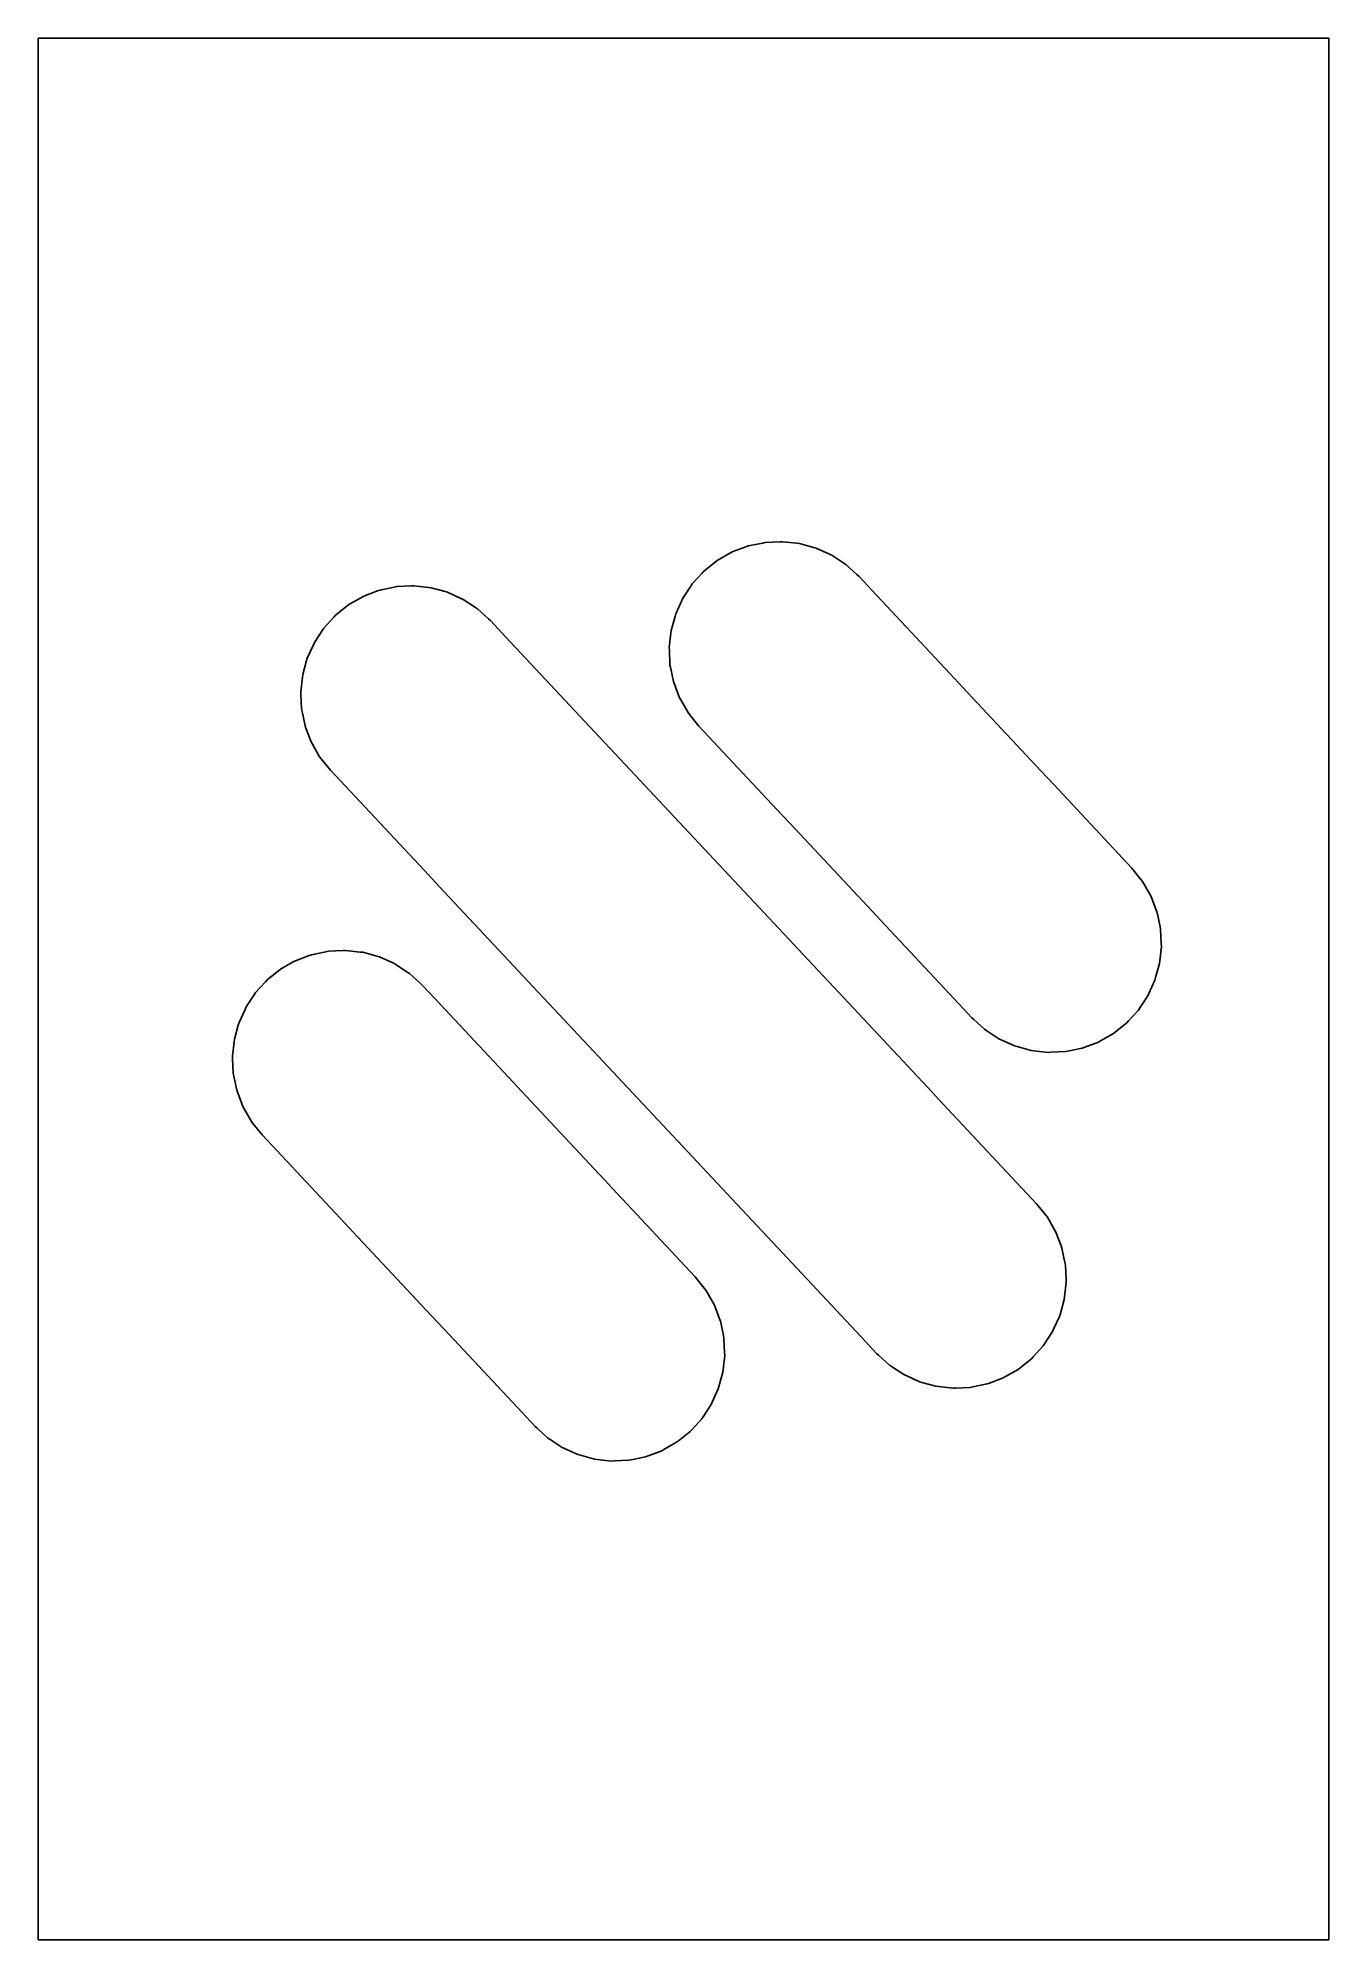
# Model space of a CAD drawing. Header units: metres. Extents: x -18.5 to 13.8, y -1.1 to 46.5.
import ezdxf

# ---------------------------------------------------------------- set-up
doc = ezdxf.new("R2010")
doc.units = ezdxf.units.M

msp = doc.modelspace()

# ---------------------------------------------------------------- linework, layer by layer
for p, q in [((-16.864, 46.5), (-18.55, 46.5)), ((-18.55, 46.5), (-18.55, 46.168)), ((-13.03, 46.5), (-16.864, 46.5)), ((-12.878, 46.5), (-13.03, 46.5)), ((-12.663, 46.5), (-12.878, 46.5)), ((-12.393, 46.5), (-12.663, 46.5)), ((-12.087, 46.5), (-12.393, 46.5)), ((-11.77, 46.5), (-12.087, 46.5)), ((-11.473, 46.5), (-11.77, 46.5)), ((-11.225, 46.5), (-11.473, 46.5)), ((-11.05, 46.5), (-11.225, 46.5)), ((-10.959, 46.5), (-11.05, 46.5)), ((-2.111, 46.5), (-10.959, 46.5)), ((10.416, 46.5), (-2.111, 46.5)), ((10.541, 46.5), (10.416, 46.5)), ((10.739, 46.5), (10.541, 46.5)), ((10.995, 46.5), (10.739, 46.5)), ((11.284, 46.5), (10.995, 46.5)), ((10.995, 46.5), (10.995, 46.5)), ((11.578, 46.5), (11.284, 46.5)), ((11.849, 46.5), (11.578, 46.5)), ((12.076, 46.5), (11.849, 46.5)), ((12.245, 46.5), (12.076, 46.5)), ((13.75, 46.5), (12.245, 46.5)), ((13.75, 42.651), (13.75, 46.5)), ((-18.55, 46.168), (-18.55, 45.727)), ((-18.55, 45.727), (-18.55, 45.687)), ((-18.55, 45.687), (-18.55, 45.603)), ((-18.55, 45.603), (-18.55, 45.477)), ((-18.55, 45.477), (-18.55, 45.316)), ((-18.55, 45.316), (-18.55, 41.954)), ((13.75, 40.223), (13.75, 42.651)), ((-18.55, 41.954), (-18.55, 41.9)), ((-18.55, 41.9), (-18.55, 41.833)), ((-18.55, 41.833), (-18.55, 40.087)), ((-18.55, 40.087), (-18.55, 40.076)), ((-18.55, 40.076), (-18.55, 40.065)), ((-18.55, 40.065), (-18.55, 40.054)), ((-18.55, 40.054), (-18.55, 40.045)), ((-18.55, 40.045), (-18.55, 40.013)), ((-18.55, 40.013), (-18.55, 39.739)), ((13.75, 6.909), (13.75, 40.223)), ((-18.55, 39.739), (-18.55, 39.68)), ((-18.55, 39.68), (-18.55, 39.514)), ((-18.55, 39.514), (-18.55, 5.899)), ((-0.419, 33.862), (-0.778, 33.789)), ((-0.356, 33.875), (-0.419, 33.862)), ((0.009, 33.892), (-0.356, 33.875)), ((0.073, 33.895), (0.009, 33.892)), ((0.437, 33.854), (0.073, 33.895)), ((0.501, 33.847), (0.437, 33.854)), ((0.854, 33.75), (0.501, 33.847)), ((-1.605, 33.384), (-1.891, 33.156)), ((-1.555, 33.425), (-1.605, 33.384)), ((-1.237, 33.605), (-1.555, 33.425)), ((-1.181, 33.637), (-1.237, 33.605)), ((-0.838, 33.766), (-1.181, 33.637)), ((-0.778, 33.789), (-0.838, 33.766)), ((0.916, 33.733), (0.854, 33.75)), ((1.249, 33.582), (0.916, 33.733)), ((1.308, 33.555), (1.249, 33.582)), ((1.613, 33.354), (1.308, 33.555)), ((1.667, 33.318), (1.613, 33.354)), ((-1.934, 33.108), (-2.181, 32.838)), ((-1.891, 33.156), (-1.934, 33.108)), ((1.937, 33.072), (1.667, 33.318)), ((1.985, 33.028), (1.937, 33.072)), ((2.31, 32.681), (1.985, 33.028)), ((-10.772, 32.32), (-10.454, 32.501)), ((-10.454, 32.501), (-10.398, 32.533)), ((-10.398, 32.533), (-10.056, 32.661)), ((-10.056, 32.661), (-9.995, 32.684)), ((-9.995, 32.684), (-9.637, 32.758)), ((-9.637, 32.758), (-9.574, 32.771)), ((-9.574, 32.771), (-9.209, 32.787)), ((-9.209, 32.787), (-9.144, 32.79)), ((-9.144, 32.79), (-8.781, 32.75)), ((-8.781, 32.75), (-8.717, 32.742)), ((-8.717, 32.742), (-8.364, 32.645)), ((-8.364, 32.645), (-8.302, 32.628)), ((-8.302, 32.628), (-7.969, 32.477)), ((-7.969, 32.477), (-7.91, 32.451)), ((-7.91, 32.451), (-7.605, 32.249)), ((-2.444, 32.42), (-2.595, 32.087)), ((-2.418, 32.479), (-2.444, 32.42)), ((-2.216, 32.784), (-2.418, 32.479)), ((-2.181, 32.838), (-2.216, 32.784)), ((4.263, 30.595), (2.31, 32.681)), ((-11.398, 31.734), (-11.152, 32.004)), ((-11.152, 32.004), (-11.108, 32.052)), ((-11.108, 32.052), (-10.823, 32.28)), ((-10.823, 32.28), (-10.772, 32.32)), ((-7.605, 32.249), (-7.551, 32.214)), ((-7.551, 32.214), (-7.281, 31.967)), ((-7.281, 31.967), (-7.233, 31.924)), ((-7.233, 31.924), (-6.843, 31.507)), ((-2.612, 32.025), (-2.709, 31.672)), ((-2.595, 32.087), (-2.612, 32.025)), ((-11.635, 31.375), (-11.434, 31.68)), ((-11.434, 31.68), (-11.398, 31.734)), ((-6.843, 31.507), (-4.499, 29.004)), ((-2.717, 31.608), (-2.757, 31.245)), ((-2.709, 31.672), (-2.717, 31.608)), ((-11.83, 30.921), (-11.813, 30.983)), ((-11.813, 30.983), (-11.662, 31.316)), ((-11.662, 31.316), (-11.635, 31.375)), ((-2.757, 31.245), (-2.754, 31.18)), ((-2.754, 31.18), (-2.738, 30.815)), ((-11.975, 30.14), (-11.934, 30.504)), ((-11.934, 30.504), (-11.927, 30.568)), ((-11.927, 30.568), (-11.83, 30.921)), ((-2.738, 30.815), (-2.725, 30.752)), ((-2.725, 30.752), (-2.651, 30.394)), ((4.588, 30.248), (4.263, 30.595)), ((-11.972, 30.076), (-11.975, 30.14)), ((-11.955, 29.71), (-11.972, 30.076)), ((-2.651, 30.394), (-2.628, 30.333)), ((-2.628, 30.333), (-2.5, 29.991)), ((-2.5, 29.991), (-2.468, 29.935)), ((6.541, 28.162), (4.588, 30.248)), ((-11.942, 29.647), (-11.955, 29.71)), ((-11.869, 29.289), (-11.942, 29.647)), ((-2.468, 29.935), (-2.287, 29.617)), ((-2.287, 29.617), (-2.247, 29.566)), ((-2.247, 29.566), (-2.018, 29.281)), ((-11.846, 29.229), (-11.869, 29.289)), ((-11.717, 28.886), (-11.846, 29.229)), ((-2.018, 29.281), (-0.066, 27.195)), ((-11.685, 28.83), (-11.717, 28.886)), ((-11.505, 28.512), (-11.685, 28.83)), ((-4.499, 29.004), (-4.109, 28.587)), ((-4.109, 28.587), (-1.765, 26.084)), ((-4.109, 28.587), (-4.109, 28.587)), ((-11.464, 28.462), (-11.505, 28.512)), ((-11.236, 28.176), (-11.464, 28.462)), ((-8.893, 25.673), (-11.236, 28.176)), ((6.866, 27.814), (6.541, 28.162)), ((8.819, 25.728), (6.866, 27.814)), ((-0.066, 27.195), (0.26, 26.847)), ((0.26, 26.847), (2.213, 24.761)), ((-1.765, 26.084), (-1.375, 25.667)), ((9.047, 25.443), (8.819, 25.728)), ((-8.502, 25.256), (-8.893, 25.673)), ((-6.159, 22.753), (-8.502, 25.256)), ((-1.375, 25.667), (0.968, 23.164)), ((9.088, 25.392), (9.047, 25.443)), ((9.268, 25.074), (9.088, 25.392)), ((2.213, 24.761), (2.538, 24.414)), ((9.3, 25.018), (9.268, 25.074)), ((9.429, 24.676), (9.3, 25.018)), ((2.538, 24.414), (4.491, 22.328)), ((9.452, 24.616), (9.429, 24.676)), ((9.525, 24.257), (9.452, 24.616)), ((9.538, 24.194), (9.525, 24.257)), ((9.555, 23.829), (9.538, 24.194)), ((9.558, 23.764), (9.555, 23.829)), ((-12.481, 23.195), (-12.163, 23.376)), ((-12.163, 23.376), (-12.107, 23.408)), ((-12.107, 23.408), (-11.764, 23.536)), ((-11.764, 23.536), (-11.704, 23.559)), ((-11.704, 23.559), (-11.346, 23.633)), ((-11.346, 23.633), (-11.283, 23.646)), ((-11.283, 23.646), (-10.917, 23.662)), ((-10.917, 23.662), (-10.853, 23.665)), ((-10.853, 23.665), (-10.489, 23.625)), ((-10.489, 23.625), (-10.425, 23.618)), ((-10.425, 23.618), (-10.073, 23.52)), ((-10.073, 23.52), (-10.01, 23.503)), ((-10.01, 23.503), (-9.677, 23.352)), ((-9.677, 23.352), (-9.619, 23.326)), ((-9.619, 23.326), (-9.313, 23.124)), ((9.413, 22.984), (9.51, 23.337)), ((9.51, 23.337), (9.517, 23.401)), ((9.517, 23.401), (9.558, 23.764)), ((-13.107, 22.609), (-12.86, 22.879)), ((-12.86, 22.879), (-12.817, 22.927)), ((-12.817, 22.927), (-12.531, 23.155)), ((-12.531, 23.155), (-12.481, 23.195)), ((-9.313, 23.124), (-9.259, 23.089)), ((-9.259, 23.089), (-8.989, 22.842)), ((0.968, 23.164), (1.359, 22.747)), ((9.245, 22.589), (9.396, 22.922)), ((9.396, 22.922), (9.413, 22.984)), ((-13.344, 22.25), (-13.143, 22.555)), ((-13.143, 22.555), (-13.107, 22.609)), ((-8.989, 22.842), (-8.942, 22.799)), ((-8.942, 22.799), (-8.616, 22.451)), ((-8.616, 22.451), (-6.663, 20.366)), ((-5.768, 22.336), (-6.159, 22.753)), ((1.359, 22.747), (3.702, 20.244)), ((9.017, 22.225), (9.218, 22.53)), ((9.218, 22.53), (9.245, 22.589)), ((-13.521, 21.858), (-13.37, 22.191)), ((-13.37, 22.191), (-13.344, 22.25)), ((-3.425, 19.833), (-5.768, 22.336)), ((4.491, 22.328), (4.816, 21.981)), ((4.816, 21.981), (4.864, 21.937)), ((4.864, 21.937), (5.134, 21.691)), ((8.692, 21.853), (8.735, 21.901)), ((8.735, 21.901), (8.982, 22.171)), ((8.982, 22.171), (9.017, 22.225)), ((-13.643, 21.379), (-13.636, 21.443)), ((-13.636, 21.443), (-13.539, 21.796)), ((-13.539, 21.796), (-13.521, 21.858)), ((5.134, 21.691), (5.188, 21.655)), ((5.188, 21.655), (5.493, 21.454)), ((5.493, 21.454), (5.552, 21.427)), ((5.552, 21.427), (5.885, 21.276)), ((8.037, 21.404), (8.355, 21.584)), ((8.355, 21.584), (8.406, 21.625)), ((8.406, 21.625), (8.692, 21.853)), ((-13.683, 21.015), (-13.643, 21.379)), ((-13.681, 20.951), (-13.683, 21.015)), ((-13.664, 20.585), (-13.681, 20.951)), ((5.885, 21.276), (5.947, 21.259)), ((5.947, 21.259), (6.3, 21.162)), ((6.3, 21.162), (6.364, 21.155)), ((6.364, 21.155), (6.727, 21.114)), ((6.727, 21.114), (6.792, 21.117)), ((6.792, 21.117), (7.157, 21.134)), ((6.792, 21.117), (6.792, 21.117)), ((7.157, 21.134), (7.22, 21.147)), ((7.22, 21.147), (7.579, 21.22)), ((7.579, 21.22), (7.639, 21.243)), ((7.639, 21.243), (7.981, 21.372)), ((7.981, 21.372), (8.037, 21.404)), ((-13.651, 20.522), (-13.664, 20.585)), ((-13.577, 20.164), (-13.651, 20.522)), ((-13.555, 20.104), (-13.577, 20.164)), ((-13.426, 19.761), (-13.555, 20.104)), ((-6.663, 20.366), (-6.338, 20.018)), ((-6.338, 20.018), (-4.385, 17.932)), ((3.702, 20.244), (4.093, 19.827)), ((-13.394, 19.705), (-13.426, 19.761)), ((-13.213, 19.387), (-13.394, 19.705)), ((-3.035, 19.416), (-3.425, 19.833)), ((4.093, 19.827), (6.436, 17.324)), ((-13.173, 19.337), (-13.213, 19.387)), ((-12.945, 19.051), (-13.173, 19.337)), ((-10.992, 16.965), (-12.945, 19.051)), ((-0.691, 16.913), (-3.035, 19.416)), ((-4.385, 17.932), (-4.06, 17.585)), ((-4.06, 17.585), (-2.107, 15.499)), ((6.436, 17.324), (6.664, 17.038)), ((-10.666, 16.618), (-10.992, 16.965)), ((-0.301, 16.496), (-0.691, 16.913)), ((6.664, 17.038), (6.705, 16.988)), ((6.705, 16.988), (6.885, 16.67)), ((6.885, 16.67), (6.917, 16.614)), ((-8.714, 14.532), (-10.666, 16.618)), ((2.043, 13.993), (-0.301, 16.496)), ((6.917, 16.614), (7.046, 16.271)), ((7.046, 16.271), (7.069, 16.211)), ((7.069, 16.211), (7.142, 15.853)), ((7.142, 15.853), (7.155, 15.79)), ((7.155, 15.79), (7.172, 15.424)), ((-2.107, 15.499), (-1.879, 15.213)), ((7.175, 15.36), (7.134, 14.996)), ((7.172, 15.424), (7.175, 15.36)), ((-1.879, 15.213), (-1.839, 15.163)), ((-1.839, 15.163), (-1.658, 14.845)), ((-1.658, 14.845), (-1.626, 14.789)), ((-1.626, 14.789), (-1.497, 14.446)), ((7.127, 14.932), (7.03, 14.579)), ((7.134, 14.996), (7.127, 14.932)), ((-8.388, 14.184), (-8.714, 14.532)), ((-1.497, 14.446), (-1.474, 14.386)), ((-1.474, 14.386), (-1.401, 14.028)), ((7.013, 14.517), (6.862, 14.184)), ((7.03, 14.579), (7.013, 14.517)), ((-6.435, 12.099), (-8.388, 14.184)), ((-1.401, 14.028), (-1.388, 13.965)), ((-1.388, 13.965), (-1.371, 13.599)), ((2.433, 13.576), (2.043, 13.993)), ((6.634, 13.82), (6.598, 13.766)), ((6.835, 14.125), (6.634, 13.82)), ((6.862, 14.184), (6.835, 14.125)), ((-1.368, 13.535), (-1.409, 13.171)), ((-1.371, 13.599), (-1.368, 13.535)), ((2.481, 13.533), (2.433, 13.576)), ((2.751, 13.286), (2.481, 13.533)), ((6.308, 13.448), (6.023, 13.22)), ((6.352, 13.496), (6.308, 13.448)), ((6.598, 13.766), (6.352, 13.496)), ((-1.416, 13.107), (-1.513, 12.754)), ((-1.409, 13.171), (-1.416, 13.107)), ((2.805, 13.251), (2.751, 13.286)), ((3.11, 13.049), (2.805, 13.251)), ((3.169, 13.023), (3.11, 13.049)), ((3.502, 12.872), (3.169, 13.023)), ((3.564, 12.855), (3.502, 12.872)), ((3.917, 12.758), (3.564, 12.855)), ((5.598, 12.967), (5.256, 12.839)), ((5.654, 12.999), (5.598, 12.967)), ((5.972, 13.18), (5.654, 12.999)), ((6.023, 13.22), (5.972, 13.18)), ((-1.53, 12.692), (-1.681, 12.359)), ((-1.513, 12.754), (-1.53, 12.692)), ((3.981, 12.75), (3.917, 12.758)), ((4.344, 12.71), (3.981, 12.75)), ((4.409, 12.713), (4.344, 12.71)), ((4.774, 12.729), (4.409, 12.713)), ((4.837, 12.742), (4.774, 12.729)), ((5.195, 12.816), (4.837, 12.742)), ((5.256, 12.839), (5.195, 12.816)), ((-6.11, 11.751), (-6.435, 12.099)), ((-1.945, 11.941), (-2.191, 11.671)), ((-1.909, 11.995), (-1.945, 11.941)), ((-1.708, 12.3), (-1.909, 11.995)), ((-1.681, 12.359), (-1.708, 12.3)), ((-6.063, 11.708), (-6.11, 11.751)), ((-5.792, 11.461), (-6.063, 11.708)), ((-5.739, 11.426), (-5.792, 11.461)), ((-5.433, 11.224), (-5.739, 11.426)), ((-2.235, 11.623), (-2.521, 11.395)), ((-2.191, 11.671), (-2.235, 11.623)), ((-5.374, 11.198), (-5.433, 11.224)), ((-5.041, 11.047), (-5.374, 11.198)), ((-4.979, 11.03), (-5.041, 11.047)), ((-4.626, 10.933), (-4.979, 11.03)), ((-4.979, 11.03), (-4.979, 11.03)), ((-3.348, 10.991), (-3.706, 10.917)), ((-3.287, 11.014), (-3.348, 10.991)), ((-2.945, 11.142), (-3.287, 11.014)), ((-2.889, 11.174), (-2.945, 11.142)), ((-2.571, 11.355), (-2.889, 11.174)), ((-2.521, 11.395), (-2.571, 11.355)), ((-4.562, 10.925), (-4.626, 10.933)), ((-4.199, 10.885), (-4.562, 10.925)), ((-4.135, 10.888), (-4.199, 10.885)), ((-3.769, 10.904), (-4.135, 10.888)), ((-3.706, 10.917), (-3.769, 10.904)), ((13.75, 5.273), (13.75, 6.909)), ((-18.55, 5.899), (-18.55, 5.704)), ((-18.55, 5.704), (-18.55, 5.514)), ((-18.55, 5.514), (-18.55, 5.432)), ((-18.55, 5.432), (-18.55, 5.422)), ((-18.55, 5.422), (-18.55, 3.724)), ((13.75, 2.826), (13.75, 5.273)), ((-18.55, 3.724), (-18.55, 3.661)), ((-18.55, 3.661), (-18.55, 3.613)), ((-18.55, 3.613), (-18.55, 0.287)), ((13.75, -1.1), (13.75, 2.826)), ((-18.55, 0.287), (-18.55, 0.136)), ((-18.55, 0.136), (-18.55, 0.025)), ((-18.55, 0.025), (-18.55, -0.044)), ((-18.55, -0.044), (-18.55, -0.692)), ((-18.55, -0.692), (-18.55, -0.732)), ((-18.55, -0.732), (-18.55, -1.1)), ((-18.55, -1.1), (-18.029, -1.1)), ((-18.029, -1.1), (-16.864, -1.1)), ((-16.864, -1.1), (-13.03, -1.1)), ((-13.03, -1.1), (-12.878, -1.1)), ((-12.878, -1.1), (-12.663, -1.1)), ((-12.663, -1.1), (-12.393, -1.1)), ((-12.393, -1.1), (-12.087, -1.1)), ((-12.087, -1.1), (-11.77, -1.1)), ((-11.77, -1.1), (-11.473, -1.1)), ((-11.473, -1.1), (-11.225, -1.1)), ((-11.225, -1.1), (-11.05, -1.1)), ((-11.05, -1.1), (-10.959, -1.1)), ((-10.959, -1.1), (-2.111, -1.1)), ((-2.111, -1.1), (10.416, -1.1)), ((10.416, -1.1), (10.541, -1.1)), ((10.541, -1.1), (10.739, -1.1)), ((10.739, -1.1), (10.995, -1.1)), ((10.995, -1.1), (11.284, -1.1)), ((11.284, -1.1), (11.578, -1.1)), ((11.578, -1.1), (11.849, -1.1)), ((11.849, -1.1), (12.076, -1.1)), ((12.076, -1.1), (12.245, -1.1)), ((12.245, -1.1), (13.75, -1.1))]:
    msp.add_line(p, q)

doc.saveas('drawing.dxf')
